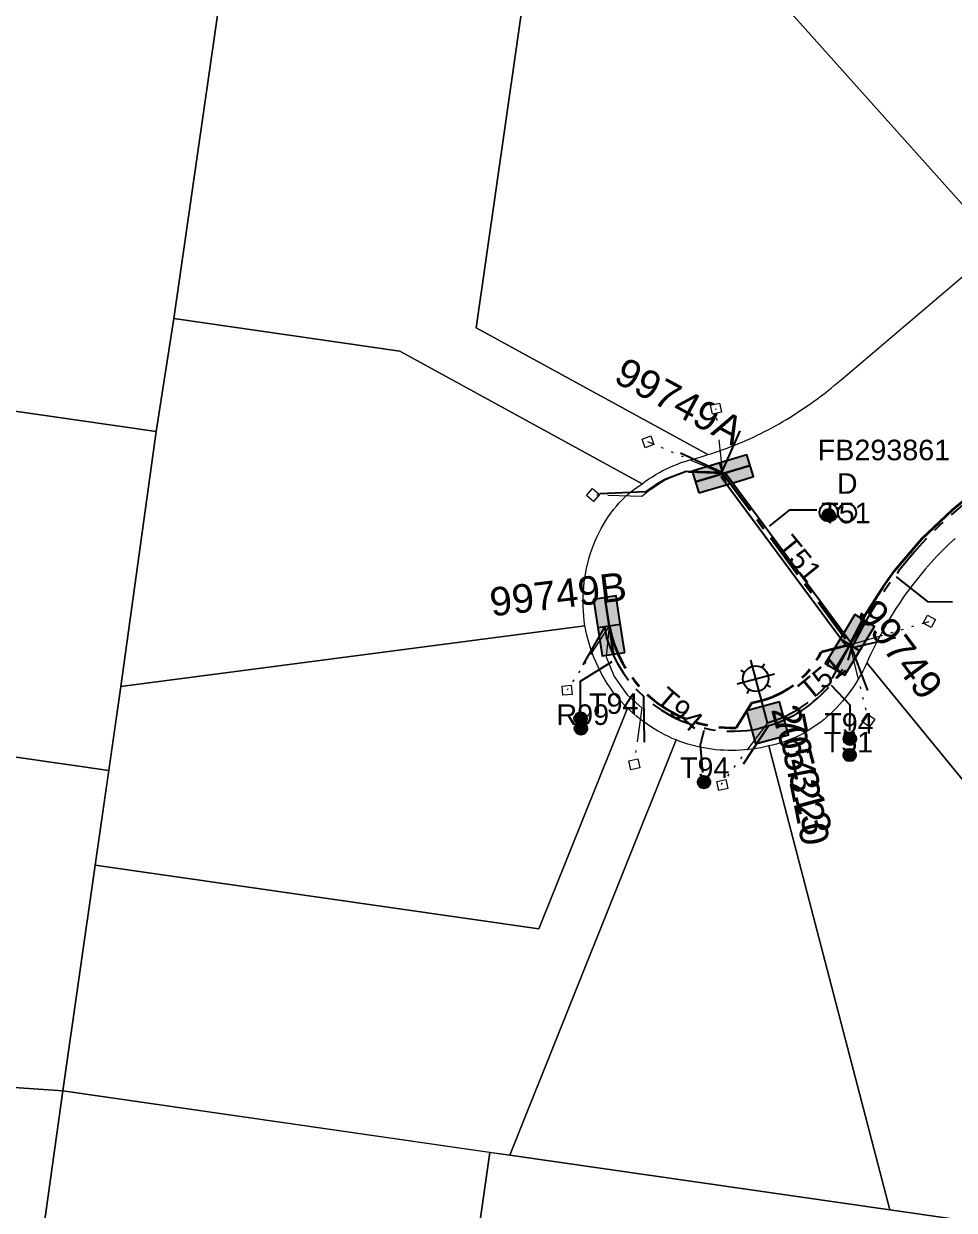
# Model space of a CAD drawing. Header units: metres. Extents: x 244561 to 254068, y 6159332 to 6162744.
# Drawn here: x 251543.8 to 251625.3, y 6161987.7 to 6162091.6 of the extents above; entities that cross this region are included whole.
import ezdxf
from ezdxf.enums import TextEntityAlignment as Align

# ---------------------------------------------------------------- set-up
doc = ezdxf.new("R2010")
doc.units = ezdxf.units.M
doc.linetypes.add('Cable Exist UG', pattern=[7, 4, -1, 1, -1])
doc.linetypes.add('PHANTOMX2', pattern=[6.6, 3, -0.75, 0.2, -0.75, 0.2, -0.75, 0.2, -0.75])
doc.layers.get('0').update_dxf_attribs({"color": 6})
for name, color, linetype, lineweight in [('_User_LV_Exist', 5, 'Continuous', 35), ('Cadastre Developer_SP_NEW', 92, 'Continuous', 15), ('Cadastre Land Parcels_SP_EXT', 118, 'Continuous', 15), ('Mains_LV_EXT', 163, 'Continuous', 25), ('Mains_LV_SL_EXT', 135, 'Continuous', 25), ('Services_SP_EXT', 42, 'PHANTOMX2', 20)]:
    doc.layers.add(name, color=color, linetype=linetype, lineweight=lineweight)
for name, color, linetype in [('Duct_SP_EXT', 30, 'Continuous'), ('Equip_SP_SL_EXT', 7, 'Continuous'), ('SupportsUG_SP_LV_EXT', 7, 'Continuous'), ('SupportsUG_SP_LV_SL_EXT', 7, 'Continuous'), ('Trench_SP_EXT', 7, 'Continuous')]:
    doc.layers.add(name, color=color, linetype=linetype)
doc.styles.add('COLUMN_LABEL', font='arial.ttf', dxfattribs={"height": 2})
doc.styles.add('iecARIAL', font='arial.ttf', dxfattribs={"height": 2})
doc.styles.add('POLE_LABEL', font='arial.ttf', dxfattribs={"height": 2})
doc.styles.add('SL_LABEL', font='arial.ttf', dxfattribs={"height": 2})
doc.styles.get("Standard").update_dxf_attribs({"font": 'arial.ttf'})

# ---------------------------------------------------------------- blocks, each defined once
blk = doc.blocks.new('COLUMN_EXT')
blk.add_hatch(color=256).paths.add_polyline_path([(1.5, -1.5), (1.5, 1.5), (-1.5, 1.5), (-1.5, -1.5)])
blk.add_lwpolyline([(1.5, 1.5), (-1.5, 1.5), (-1.5, -1.5), (1.5, -1.5)], close=True)
at = {"flags": 9}
for tag, p in [('NOTES', (-1.81, 2)), ('STREETNAME', (-1.81, 1.6)), ('LOCATION', (-1.81, 1.4)), ('SUBURB', (-1.81, 1.8)), ('LEGEND', (-1.81, 1.2)), ('USAGE', (-1.81, 1)), ('COLUMN_TYPE', (-1.81, 0.4)), ('OWNED_BY', (-1.81, 0.6)), ('STATE', (-1.81, 0.8))]:
    blk.add_attdef(tag, text='', height=0.2, rotation=180, dxfattribs=at).set_placement(p, align=Align.MIDDLE_LEFT)
at = {"flags": 1}
blk.add_attdef('Z', (-1.81, 2.35), '', height=0.2, rotation=180, dxfattribs=at)
at = {"flags": 9}
for tag, style, p in [('STRUCTURE_PLANT_NUMBER', 'POLE_LABEL', (-1.81, -0.03)), ('STREET_CODE', 'COLUMN_LABEL', (-1.81, 0.2))]:
    blk.add_attdef(tag, text='', height=0.2, rotation=180, dxfattribs=dict(at, style=style)).set_placement(p, align=Align.MIDDLE_LEFT)
at = {"style": 'COLUMN_LABEL', "width": 0.9, "flags": 8}
blk.add_attdef('ASSET_NUM', text='', height=2, rotation=270, dxfattribs=at).set_placement((2, -4), align=Align.MIDDLE_LEFT)
blk = doc.blocks.new('PILLAR_EXT')
blk.add_hatch(color=256).paths.add_polyline_path([(-2.5, 1), (-2.5, -1), (2.5, -1), (2.5, 1)])
for p, q in [((-2.5, 0), (2.5, 0)), ((0, 1), (0, -1))]:
    blk.add_line(p, q)
at = {"ltscale": 10}
blk.add_line((2.5, 0), (-2.5, 0), dxfattribs=at)
blk.add_lwpolyline([(-2.5, -1), (-1.25, -1), (1.25, -1), (2.5, -1), (2.5, 1), (-2.5, 1)], close=True)
at = {"width": 0.9, "flags": 8}
blk.add_attdef('ASSET_NUM', text='', height=2, rotation=90, dxfattribs=at).set_placement((-2, 4), align=Align.MIDDLE_LEFT)
for tag, p, flags in [('OWNED_BY', (0, -0.2), 9), ('STATE', (0, -0.4), 9), ('SUPPORT_TYPE', (0, -0.6), 9), ('USAGE', (0, -0.8), 9), ('LEGEND', (0, -1), 9), ('LOCATION', (0, -1.2), 9), ('STREETNAME', (0, -1.8), 9), ('SUBURB', (0, -2), 1), ('NOTES', (0, -1.4), 9), ('PARENT', (0, -1.6), 9)]:
    blk.add_attdef(tag, p, '', height=0.2, dxfattribs=dict(flags=flags))
blk = doc.blocks.new('DUCT_EXT')
blk.add_circle((0, 0.8), 0.8)
at = {"flags": 1}
blk.add_attdef('Z', (0, 0), '', height=0.2, dxfattribs=at)
at = {"flags": 9}
for tag, p in [('DUCT_CODE', (0, 0)), ('XSECT_TYPE', (0, -0.2)), ('STATE', (0, -0.6)), ('FB_REFERENCE', (0, -0.4)), ('NOTES', (0, -0.8))]:
    blk.add_attdef(tag, text='', height=0.2, dxfattribs=at).set_placement(p, align=Align.MIDDLE_LEFT)
blk = doc.blocks.new('SL_LANTERN_EXT')
at = {"flags": 9}
for tag, p in [('LRATECODE', (-7.4, 0)), ('LOUTREACHVOCAB', (-7.2, 0)), ('LOUTREACH', (-7, 0)), ('LANTNUMBER', (-6.6, 0)), ('LNEW', (-6.4, 0)), ('LMASTVOCAB', (-6.2, 0)), ('LMAST', (-6, 0)), ('LLAMPVOCAB', (-5.8, 0)), ('LLAMP', (-5.6, 0)), ('LEXIST', (-5.4, 0)), ('LCHARGE3PERCENT', (-5.2, 0)), ('LCHARGE3', (-5, 0)), ('LCHARGE2PERCENT', (-4.8, 0)), ('LCHARGE2', (-4.6, 0)), ('LCHARGE1PERCENT', (-4.4, 0)), ('LCHARGE1', (-4.2, 0)), ('LCATEGORY', (-4, 0)), ('LBRACKETVOCAB', (-3.8, 0)), ('LBRACKET', (-3.6, 0)), ('LKINGHEIGHT', (-3.4, 0)), ('CREPLACE', (-3.2, 0)), ('CREMOVE', (-3, 0)), ('CNUMBER', (-2.8, 0)), ('CNEW', (-2.6, 0)), ('CEXIST', (-2.4, 0)), ('USAGE', (-2.2, 0)), ('STATE', (-2, 0)), ('OWNED_BY', (-1.8, 0)), ('ORIENTATION', (-1.6, 0)), ('OPERATING_VOLTAGE', (-1.4, 0)), ('NO_PHASES', (-1.2, 0)), ('LANTERN_TYPE', (-1, 0)), ('LANTERN_PURPOSE', (-0.8, 0)), ('CONTROL_TYPE', (-0.6, 0)), ('CONSTRUCTED_VOLTAGE', (-0.4, 0))]:
    blk.add_attdef(tag, text='', height=0.001, rotation=270, dxfattribs=at).set_placement(p, align=Align.MIDDLE_LEFT)
at = {"style": 'SL_LABEL', "flags": 9}
blk.add_attdef('STREET_CODE', text='', height=0.001, rotation=270, dxfattribs=at).set_placement((0, 0), align=Align.MIDDLE_LEFT)
at = {"flags": 1}
blk.add_attdef('Z', (0, 0), '', height=0.001, rotation=270, dxfattribs=at)
at = {"width": 0.9}
blk.add_attdef('LNUMBER', text='', height=1, dxfattribs=at).set_placement((7, -1), align=Align.MIDDLE_LEFT)
at = {"flags": 9}
for tag, p in [('LREMOVE', (0, -7.6)), ('LREPLACE', (0, -7.8)), ('LTYPE', (0, -8)), ('LTYPEVOCAB', (0, -8.2)), ('LEGEND', (0, -8.4)), ('SUBURB', (0, -8.6)), ('STREETNAME', (0, -8.8)), ('LOCATION', (0, -9)), ('NOTES', (0, -9.2)), ('MAINTAINED_BY', (0, -9.86))]:
    blk.add_attdef(tag, text='', height=0.001, dxfattribs=at).set_placement(p, align=Align.MIDDLE_LEFT)
blk.add_attdef('OPERATED_BY', (0, -9.61), '', height=0.001, dxfattribs=at)
blk.add_wipeout([(5.69, 0), (5.06, -1.06), (4, -1.69), (2.94, -1.06), (2.31, 0), (2.94, 1.06), (4, 1.69), (5.06, 1.06)])
for p, q in [((2.94, 1.06), (3.2, 0.8)), ((4, 1.69), (4, 0)), ((5.06, 1.06), (4.8, 0.8)), ((0, 0), (4, 0)), ((2.94, -1.06), (3.2, -0.8)), ((4, 0), (5.69, 0)), ((4, 0), (4, -1.69)), ((5.06, -1.06), (4.8, -0.8))]:
    blk.add_line(p, q)
blk.add_circle((4, 0), 1.12)
blk = doc.blocks.new('CCP_EXT')
at = {"flags": 9}
for tag, p in [('STATE', (0, -1.8)), ('USAGE', (0, -1.2)), ('LEGEND', (0, -1.4)), ('LIFE_SUPPORT', (0, -1.6)), ('NOTES', (0, -2))]:
    blk.add_attdef(tag, text='', height=0.2, dxfattribs=at).set_placement(p, align=Align.MIDDLE_LEFT)
blk.add_wipeout([(0, 0.57), (0.57, 0), (0, -0.57), (-0.57, 0)])
blk.add_lwpolyline([(-0.57, 0), (0, 0.57), (0.57, 0), (0, -0.57), (-0.57, 0)])
at = {"flags": 1}
blk.add_attdef('Z', (0, 0), '', height=0.2, dxfattribs=at)
at = {"flags": 9}
for tag, p in [('CCP_TYPE', (0, 0)), ('CONSTRUCTED_VOLTAGE', (0, -0.2)), ('OPERATING_VOLTAGE', (0, -0.6)), ('ORIENTATION', (0, -0.8)), ('OWNED_BY', (0, -1)), ('NO_PHASES', (0, -0.4))]:
    blk.add_attdef(tag, text='', height=0.2, dxfattribs=at).set_placement(p, align=Align.MIDDLE_LEFT)
blk = doc.blocks.new('CABLE_LARGE_EXT')
h = blk.add_hatch(color=256)
edge = h.paths.add_edge_path()
edge.add_arc((0, 0.55), 0.55, 0, 360)
blk.add_circle((0, 0.55), 0.55)
at = {"flags": 1}
blk.add_attdef('Z', (0, 0), '', height=0.2, dxfattribs=at)
at = {"flags": 9}
for tag, p in [('COND_CODE', (0, 0)), ('STATE', (0, -0.4)), ('XSECT_SIZE', (0, -0.6)), ('FB_REFERENCE', (0, -0.2)), ('NOTES', (0, -0.8))]:
    blk.add_attdef(tag, text='', height=0.2, dxfattribs=at).set_placement(p, align=Align.MIDDLE_LEFT)

msp = doc.modelspace()

# ---------------------------------------------------------------- linework, layer by layer
at = {"layer": '_User_LV_Exist', "linetype": 'Cable Exist UG'}
msp.add_lwpolyline([(251605.0397, 6162052.199), (251616.1753, 6162037.2051)], dxfattribs=at)
at = {"layer": 'Cadastre Developer_SP_NEW', "linetype": 'Continuous'}
for points in [[(251556.9287, 6162065.7969), (251562.6248, 6162105.3902), (251567.6081, 6162140.0336), (251527.8986, 6162145.7503), (251523.6238, 6162116.0459), (251515.7929, 6162061.6163), (251555.3855, 6162055.9204), (251556.9287, 6162065.7969)], [(251641.2264, 6162082.4477), (251642.4392, 6162083.5262), (251643.9944, 6162085.0448), (251645.4679, 6162086.6399), (251646.8562, 6162088.3123), (251648.1555, 6162090.0548), (251649.3609, 6162091.8626), (251650.4701, 6162093.7315), (251651.4808, 6162095.6554), (251652.3898, 6162097.6283), (251653.1923, 6162099.6481), (251653.8902, 6162101.7079), (251654.4778, 6162103.7986), (251654.9553, 6162105.9181), (251655.3219, 6162108.0605), (251657.4847, 6162123.0656), (251654.0973, 6162127.5939), (251610.0309, 6162133.931), (251605.0391, 6162099.2924), (251629.2583, 6162072.2081), (251641.2264, 6162082.4477)], [(251552.2924, 6162033.574), (251555.3855, 6162055.9204), (251515.7929, 6162061.6163), (251438.6548, 6162072.7133), (251438.8653, 6162070.3327), (251442.1292, 6162044.0446), (251442.3935, 6162041.8655), (251551.2319, 6162026.1994), (251552.2924, 6162033.574)], [(251550.0385, 6162017.9007), (251551.2319, 6162026.1994), (251442.3935, 6162041.8655), (251444.1165, 6162023.5378), (251444.9581, 6162005.1495), (251547.1928, 6161998.1245), (251550.0385, 6162017.9007)], [(251547.1928, 6161998.1245), (251444.9581, 6162005.1495), (251444.9086, 6161986.4994), (251443.9523, 6161967.8726), (251542.7676, 6161966.3383), (251547.1928, 6161998.1245)], [(251620.6738, 6161962.6798), (251620.7392, 6161963.2766), (251620.8128, 6161963.8727), (251620.8938, 6161964.469), (251620.983, 6161965.0635), (251621.0788, 6161965.6562), (251621.1831, 6161966.2471), (251621.2938, 6161966.8392), (251621.4127, 6161967.4276), (251621.5392, 6161968.0151), (251581.8993, 6161973.6841), (251584.6271, 6161992.7406), (251547.1927, 6161998.1246), (251544.7795, 6161980.793), (251574.3924, 6161970.1353), (251581.0445, 6161967.7411), (251620.6151, 6161962.0821), (251620.6738, 6161962.6798)]]:
    msp.add_lwpolyline(points, close=True, dxfattribs=at)
msp.add_lwpolyline([(251629.8345, 6161986.2373), (251619.6772, 6161987.6984), (251586.3647, 6161992.4909), (251584.6271, 6161992.7406), (251581.8993, 6161973.6841)], dxfattribs=at)
at = {"layer": 'Cadastre Land Parcels_SP_EXT', "linetype": 'Continuous'}
for points in [[(251556.9287, 6162065.7969), (251562.6248, 6162105.3902), (251567.6081, 6162140.0336), (251527.8986, 6162145.7503), (251523.6238, 6162116.0459), (251515.7929, 6162061.6163), (251555.3855, 6162055.9204), (251556.9287, 6162065.7969)], [(251641.2264, 6162082.4477), (251642.4392, 6162083.5262), (251643.9944, 6162085.0448), (251645.4679, 6162086.6399), (251646.8562, 6162088.3123), (251648.1555, 6162090.0548), (251649.3609, 6162091.8626), (251650.4701, 6162093.7315), (251651.4808, 6162095.6554), (251652.3898, 6162097.6283), (251653.1923, 6162099.6481), (251653.8902, 6162101.7079), (251654.4778, 6162103.7986), (251654.9553, 6162105.9181), (251655.3219, 6162108.0605), (251657.4847, 6162123.0656), (251654.0973, 6162127.5939), (251610.0309, 6162133.931), (251605.0391, 6162099.2924), (251629.2583, 6162072.2081), (251641.2264, 6162082.4477)], [(251552.2924, 6162033.574), (251555.3855, 6162055.9204), (251515.7929, 6162061.6163), (251438.6548, 6162072.7133), (251438.8653, 6162070.3327), (251442.1292, 6162044.0446), (251442.3935, 6162041.8655), (251551.2319, 6162026.1994), (251552.2924, 6162033.574)], [(251592.9527, 6162038.888), (251592.8961, 6162039.3095), (251592.8519, 6162039.7322), (251592.8199, 6162040.1562), (251592.801, 6162040.5816), (251592.7945, 6162041.0074), (251592.8012, 6162041.4326), (251592.8193, 6162041.858), (251592.8515, 6162042.2807), (251592.8961, 6162042.7019), (251592.953, 6162043.1214), (251593.0225, 6162043.5382), (251593.1051, 6162043.9494), (251593.1985, 6162044.3589), (251593.3053, 6162044.7619), (251593.4236, 6162045.1621), (251593.5545, 6162045.5537), (251593.6962, 6162045.9417), (251593.8496, 6162046.3219), (251594.0147, 6162046.6946), (251594.1907, 6162047.0606), (251594.3784, 6162047.4179), (251594.5754, 6162047.7665), (251594.7835, 6162048.1065), (251595.0023, 6162048.4368), (251595.2297, 6162048.7574), (251595.468, 6162049.0673), (251595.7149, 6162049.3675), (251595.9703, 6162049.655), (251596.2342, 6162049.9318), (251596.5075, 6162050.1969), (251596.7877, 6162050.4493), (251597.0757, 6162050.6888), (251597.3705, 6162050.9167), (251597.6723, 6162051.1309), (251597.9802, 6162051.3312), (251576.7256, 6162062.9583), (251556.9287, 6162065.7969), (251555.3855, 6162055.9204), (251552.2924, 6162033.574), (251592.9527, 6162038.888)], [(251550.0385, 6162017.9007), (251551.2319, 6162026.1994), (251442.3935, 6162041.8655), (251444.1165, 6162023.5378), (251444.9581, 6162005.1495), (251547.1928, 6161998.1245), (251550.0385, 6162017.9007)], [(251596.6739, 6162031.6721), (251596.3976, 6162031.9492), (251596.1292, 6162032.2365), (251595.8678, 6162032.536), (251595.6161, 6162032.8456), (251595.3732, 6162033.1645), (251595.139, 6162033.4936), (251594.9144, 6162033.8329), (251594.6994, 6162034.1804), (251594.4942, 6162034.5361), (251594.2993, 6162034.901), (251594.115, 6162035.2722), (251593.9411, 6162035.6516), (251593.7778, 6162036.0374), (251593.625, 6162036.4303), (251593.4843, 6162036.8275), (251593.355, 6162037.2311), (251593.2363, 6162037.6388), (251593.1298, 6162038.052), (251593.0356, 6162038.4674), (251592.9527, 6162038.888), (251552.2924, 6162033.574), (251550.0385, 6162017.9007), (251588.926, 6162012.33), (251596.6739, 6162031.6721)], [(251600.9398, 6162028.8781), (251600.612, 6162029.0185), (251600.2856, 6162029.1669), (251599.964, 6162029.3255), (251599.6453, 6162029.494), (251599.3297, 6162029.6717), (251599.0171, 6162029.8583), (251598.7091, 6162030.055), (251598.4052, 6162030.2598), (251598.105, 6162030.4736), (251597.8096, 6162030.6955), (251597.5188, 6162030.9275), (251597.2319, 6162031.1676), (251596.9506, 6162031.4158), (251596.6739, 6162031.6721), (251588.926, 6162012.33), (251550.0385, 6162017.9007), (251547.1928, 6161998.1245), (251586.3649, 6161992.4909), (251600.9398, 6162028.8781)], [(251605.8682, 6162027.9529), (251605.5104, 6162027.9572), (251605.1524, 6162027.9695), (251604.7956, 6162027.9937), (251604.4387, 6162028.0259), (251604.0832, 6162028.0671), (251603.7273, 6162028.1192), (251603.3737, 6162028.1813), (251603.0206, 6162028.2524), (251602.6698, 6162028.3335), (251602.3196, 6162028.4227), (251601.9715, 6162028.5227), (251601.6256, 6162028.6318), (251601.2812, 6162028.751), (251600.9398, 6162028.8781), (251586.3649, 6161992.4909), (251619.6774, 6161987.6984), (251609.0636, 6162028.3584), (251608.7123, 6162028.2753), (251608.3606, 6162028.2011), (251608.0063, 6162028.1369), (251607.6517, 6162028.0826), (251607.296, 6162028.0372), (251606.9401, 6162028.0017), (251606.5831, 6162027.9752), (251606.2249, 6162027.9595), (251605.8682, 6162027.9529)], [(251547.1928, 6161998.1245), (251444.9581, 6162005.1495), (251444.9086, 6161986.4994), (251443.9523, 6161967.8726), (251542.7676, 6161966.3383), (251547.1928, 6161998.1245)], [(251620.6738, 6161962.6798), (251620.7392, 6161963.2766), (251620.8128, 6161963.8727), (251620.8938, 6161964.469), (251620.983, 6161965.0635), (251621.0788, 6161965.6562), (251621.1831, 6161966.2471), (251621.2938, 6161966.8392), (251621.4127, 6161967.4276), (251621.5392, 6161968.0151), (251581.8993, 6161973.6841), (251584.6271, 6161992.7406), (251547.1927, 6161998.1246), (251544.7795, 6161980.793), (251574.3924, 6161970.1353), (251581.0445, 6161967.7411), (251620.6151, 6161962.0821), (251620.6738, 6161962.6798)]]:
    msp.add_lwpolyline(points, close=True, dxfattribs=at)
for points in [[(251562.6248, 6162105.3902), (251556.9287, 6162065.7969), (251576.7256, 6162062.9583), (251597.9802, 6162051.3312), (251598.2722, 6162051.545), (251598.2722, 6162051.545), (251598.5684, 6162051.7491), (251598.869, 6162051.9452), (251599.1732, 6162052.1325), (251599.4801, 6162052.31), (251599.7922, 6162052.4776), (251600.107, 6162052.6374), (251600.4245, 6162052.7862), (251600.7463, 6162052.9262), (251601.0701, 6162053.0573), (251601.3967, 6162053.1765), (251601.7251, 6162053.2879), (251602.0562, 6162053.3884), (251602.3893, 6162053.4789), (251602.7255, 6162053.5746), (251603.0609, 6162053.6722), (251603.3961, 6162053.7747), (251603.7296, 6162053.8802), (251583.4322, 6162064.9888), (251588.6861, 6162101.6436)], [(251588.6861, 6162101.6436), (251583.4322, 6162064.9888), (251603.7296, 6162053.8802), (251604.068, 6162053.9859), (251604.068, 6162053.9859), (251604.4071, 6162054.0965), (251604.7437, 6162054.211), (251605.0793, 6162054.3296), (251605.4139, 6162054.453), (251605.7485, 6162054.5794), (251606.0814, 6162054.7098), (251606.4124, 6162054.8441), (251606.7433, 6162054.9834), (251607.0726, 6162055.1266), (251607.4009, 6162055.2728), (251607.7282, 6162055.4238), (251608.0538, 6162055.5789), (251608.3785, 6162055.7369), (251608.7013, 6162055.8998), (251609.0225, 6162056.0667), (251609.3428, 6162056.2366), (251609.6612, 6162056.4113), (251609.978, 6162056.589), (251610.2938, 6162056.7717), (251610.6087, 6162056.9573), (251610.9209, 6162057.1478), (251611.2323, 6162057.3413), (251611.5412, 6162057.5376), (251611.8498, 6162057.74), (251612.1552, 6162057.9443), (251612.4596, 6162058.1525), (251612.7622, 6162058.3656), (251613.0632, 6162058.5817), (251613.3616, 6162058.8007), (251613.659, 6162059.0236), (251613.9538, 6162059.2505), (251614.247, 6162059.4813), (251614.5383, 6162059.715), (251614.828, 6162059.9527), (251615.1159, 6162060.1943), (251615.4005, 6162060.4378), (251629.2583, 6162072.2081), (251605.0391, 6162099.2924)], [(251625.3945, 6162046.5292), (251625.1216, 6162046.2791), (251624.8521, 6162046.026), (251624.5836, 6162045.769), (251624.3192, 6162045.5072), (251624.0567, 6162045.2414), (251623.7975, 6162044.9716), (251623.5409, 6162044.698), (251623.2869, 6162044.4205), (251623.0371, 6162044.1391), (251622.789, 6162043.8548), (251622.5443, 6162043.5656), (251622.3022, 6162043.2725), (251622.0635, 6162042.9765), (251621.8282, 6162042.6766), (251621.5962, 6162042.3738), (251621.366, 6162042.0661), (251621.1408, 6162041.7565), (251620.9173, 6162041.443), (251620.698, 6162041.1256), (251620.4822, 6162040.8054), (251620.2689, 6162040.4811), (251620.0597, 6162040.1531), (251619.8532, 6162039.8231), (251619.6509, 6162039.4903), (251619.4518, 6162039.1545), (251619.2554, 6162038.8149), (251619.064, 6162038.4724), (251618.8751, 6162038.126), (251618.6904, 6162037.7787), (251618.5091, 6162037.4275), (251618.3319, 6162037.0734), (251618.1573, 6162036.7165), (251617.9868, 6162036.3576), (251617.8206, 6162035.9969), (251617.6577, 6162035.6323), (251643.6152, 6162003.9872)], [(251643.6152, 6162003.9872), (251617.6577, 6162035.6323), (251617.4834, 6162035.2653), (251617.2999, 6162034.9042), (251617.1079, 6162034.5506), (251616.9067, 6162034.2039), (251616.698, 6162033.8639), (251616.4808, 6162033.5317), (251616.256, 6162033.2072), (251616.0236, 6162032.8904), (251615.7835, 6162032.5835), (251615.5358, 6162032.2832), (251615.2813, 6162031.9928), (251615.02, 6162031.7111), (251614.7517, 6162031.4402), (251614.4768, 6162031.177), (251614.1958, 6162030.9236), (251613.9096, 6162030.6821), (251613.6174, 6162030.4483), (251613.319, 6162030.2274), (251613.0156, 6162030.0152), (251612.7068, 6162029.8148), (251612.3945, 6162029.6253), (251612.0769, 6162029.4466), (251611.755, 6162029.2787), (251611.4295, 6162029.1226), (251611.1003, 6162028.9784), (251610.7675, 6162028.8451), (251610.432, 6162028.7236), (251610.0936, 6162028.615), (251609.7518, 6162028.5173), (251609.4086, 6162028.4324), (251609.0636, 6162028.3584), (251619.6774, 6161987.6984), (251630.472, 6161986.146)], [(251629.8345, 6161986.2373), (251619.6772, 6161987.6984), (251586.3647, 6161992.4909), (251584.6271, 6161992.7406), (251581.8993, 6161973.6841)]]:
    msp.add_lwpolyline(points, dxfattribs=at)
at = {"layer": 'Duct_SP_EXT'}
for p, q in [((251604.9088, 6162051.8984), (251605.1016, 6162052.0413)), ((251615.8926, 6162037.0759), (251604.9088, 6162051.8984)), ((251605.2945, 6162052.1842), (251605.1016, 6162052.0413)), ((251616.2782, 6162037.3617), (251605.2945, 6162052.1842)), ((251615.8926, 6162037.0759), (251616.0854, 6162037.2188)), ((251616.2782, 6162037.3617), (251616.0854, 6162037.2188))]:
    msp.add_line(p, q, dxfattribs=at)
for points in [[(251613.2736, 6162049.0206), (251610.8494, 6162049.0186), (251609.1035, 6162047.6026)], [(251625.1732, 6162040.945), (251623.0359, 6162040.9783), (251620.2484, 6162043.1745)], [(251603.297, 6162026.0237), (251603.0885, 6162028.4433), (251603.3962, 6162029.7417)]]:
    msp.add_lwpolyline(points, dxfattribs=at)
at = {"layer": 'Mains_LV_EXT', "linetype": 'Cable Exist UG'}
msp.add_lwpolyline([(251605.0397, 6162052.199), (251616.1753, 6162037.2051)], dxfattribs=at)
at = {"layer": 'Trench_SP_EXT', "linetype": 'Cable Exist UG'}
for points in [[(251604.9513, 6162052.3133), (251600.4887, 6162054.4156)], [(251594.6987, 6162038.8198), (251592.7687, 6162035.4513)], [(251616.3181, 6162036.9551), (251620.9776, 6162038.0309)], [(251616.3181, 6162036.9551), (251617.8334, 6162032.8667)], [(251598.0908, 6162032.677), (251598.1517, 6162028.6028)]]:
    msp.add_lwpolyline(points, dxfattribs=at)

# ---------------------------------------------------------------- block references
at = {"layer": 'Duct_SP_EXT'}
for name, p in [('DUCT_EXT', (251614.3206, 6162048.0292)), ('DUCT_EXT', (251615.9196, 6162047.9922)), ('CABLE_LARGE_EXT', (251614.3205, 6162048.0292)), ('CABLE_LARGE_EXT', (251592.5781, 6162030.1987)), ('CABLE_LARGE_EXT', (251592.6069, 6162029.3343)), ('CABLE_LARGE_EXT', (251616.1613, 6162027.0047))]:
    msp.add_blockref(name, p, dxfattribs=at)
at = {"layer": 'SupportsUG_SP_LV_EXT'}
ref = msp.add_blockref('PILLAR_EXT', (251605.0397, 6162052.199), dxfattribs=dict(at, rotation=16.60276634860443))
ref.add_attrib('ASSET_NUM', '99749A', dxfattribs={"layer": '0', "height": 2.5, "rotation": 331.656148, "style": 'iecARIAL'}).set_placement((251606.5397, 6162055.699), align=Align.MIDDLE_RIGHT)
ref = msp.add_blockref('PILLAR_EXT', (251595.0787, 6162038.8757), dxfattribs=dict(at, rotation=98.55178672090491))
ref.add_attrib('ASSET_NUM', '99749B', dxfattribs={"layer": '0', "height": 2.5, "rotation": 6.877935, "style": 'iecARIAL'}).set_placement((251596.5787, 6162042.3757), align=Align.MIDDLE_RIGHT)
ref = msp.add_blockref('PILLAR_EXT', (251616.1752, 6162037.2051), dxfattribs=dict(at, rotation=238.6667317196738))
ref.add_attrib('ASSET_NUM', '99749', dxfattribs={"layer": '0', "height": 2.5, "rotation": 306.77842, "style": 'iecARIAL'}).set_placement((251617.6752, 6162040.7051), align=Align.MIDDLE_LEFT)
at = {"layer": 'SupportsUG_SP_LV_SL_EXT'}
ref = msp.add_blockref('COLUMN_EXT', (251608.9586, 6162030.3812), dxfattribs=dict(at, rotation=104.9974538101101))
ref.add_attrib('ASSET_NUM', '764220', dxfattribs={"layer": '0', "height": 2.5, "rotation": 281.193152, "style": 'COLUMN_LABEL'}).set_placement((251610.9586, 6162031.1312), align=Align.MIDDLE_LEFT)

# ---------------------------------------------------------------- texts
at = {"layer": 'Duct_SP_EXT'}
for s, p in [('FB293861', (251613.362, 6162053.3873)), ('D', (251615.0341, 6162050.451)), ('T51', (251613.6624, 6162047.8648)), ('T94', (251593.3149, 6162031.1649))]:
    msp.add_text(s, height=1.8, dxfattribs=at).set_placement(p)
at = {"layer": 'Mains_LV_EXT'}
for s, rotation, p in [('T51', 309.178057, (251609.7287, 6162045.8853)), ('T94', 319.280725, (251599.034, 6162032.2772))]:
    msp.add_text(s, height=1.8, rotation=rotation, dxfattribs=at).set_placement(p)

# ---------------------------------------------------------------- next in the draw order: block references
at = {"layer": 'Equip_SP_SL_EXT'}
ref = msp.add_blockref('SL_LANTERN_EXT', (251608.9586, 6162030.3813), dxfattribs=dict(at, rotation=104.997454035612))
ref.add_attrib('ASSET_NUM', '205313', dxfattribs={"layer": '0', "height": 2.5, "rotation": 284.997454, "style": 'iecARIAL'}).set_placement((251610.4586, 6162031.8813), align=Align.MIDDLE_LEFT)
at = {"layer": 'Services_SP_EXT'}
for p, rotation in [((251604.4429, 6162057.9059), 238.6027664925315), ((251598.4789, 6162055.0043), 334.6027664128954), ((251593.6569, 6162050.3329), 4.698680555546418), ((251623.1355, 6162039.2667), 196.666731491762), ((251591.3945, 6162033.2331), 320.5517865620392), ((251617.7923, 6162030.5934), 100.6667317649355), ((251597.2827, 6162026.7433), 56.55178646338776)]:
    msp.add_blockref('CCP_EXT', p, dxfattribs=dict(at, rotation=rotation))

# ---------------------------------------------------------------- next in the draw order: linework, layer by layer
at = {"layer": '_User_LV_Exist', "linetype": 'Cable Exist UG'}
msp.add_lwpolyline([(251616.1753, 6162037.2051), (251617.546, 6162039.8659), (251619.0858, 6162042.286), (251620.0975, 6162043.7091), (251622.4813, 6162046.5076), (251625.1775, 6162049.0344), (251629.398, 6162052.5589), (251633.9649, 6162056.5299), (251642.0758, 6162063.4174), (251641.6267, 6162065.7288), (251643.3377, 6162067.2109), (251649.0122, 6162071.9673), (251652.4786, 6162075.1809), (251654.0521, 6162076.714), (251656.4422, 6162076.4041)], dxfattribs=at)
msp.add_lwpolyline([(251616.1753, 6162037.2051), (251613.6547, 6162036.565), (251613.6547, 6162036.565, -0.24021105), (251607.5945, 6162032.1426), (251607.5945, 6162032.1426), (251606.2015, 6162029.9448), (251606.2015, 6162029.9448, -0.36776334), (251595.0787, 6162038.8757)], format="xyb", dxfattribs=at)
at = {"layer": 'Cadastre Developer_SP_NEW', "linetype": 'Continuous'}
for points in [[(251562.6248, 6162105.3902), (251556.9287, 6162065.7969), (251576.7256, 6162062.9583), (251597.9802, 6162051.3312), (251598.2722, 6162051.545), (251598.2722, 6162051.545), (251598.5684, 6162051.7491), (251598.869, 6162051.9452), (251599.1732, 6162052.1325), (251599.4801, 6162052.31), (251599.7922, 6162052.4776), (251600.107, 6162052.6374), (251600.4245, 6162052.7862), (251600.7463, 6162052.9262), (251601.0701, 6162053.0573), (251601.3967, 6162053.1765), (251601.7251, 6162053.2879), (251602.0562, 6162053.3884), (251602.3893, 6162053.4789), (251602.7255, 6162053.5746), (251603.0609, 6162053.6722), (251603.3961, 6162053.7747), (251603.7296, 6162053.8802), (251583.4322, 6162064.9888), (251588.6861, 6162101.6436)], [(251588.6861, 6162101.6436), (251583.4322, 6162064.9888), (251603.7296, 6162053.8802), (251604.068, 6162053.9859), (251604.068, 6162053.9859), (251604.4071, 6162054.0965), (251604.7437, 6162054.211), (251605.0793, 6162054.3296), (251605.4139, 6162054.453), (251605.7485, 6162054.5794), (251606.0814, 6162054.7098), (251606.4124, 6162054.8441), (251606.7433, 6162054.9834), (251607.0726, 6162055.1266), (251607.4009, 6162055.2728), (251607.7282, 6162055.4238), (251608.0538, 6162055.5789), (251608.3785, 6162055.7369), (251608.7013, 6162055.8998), (251609.0225, 6162056.0667), (251609.3428, 6162056.2366), (251609.6612, 6162056.4113), (251609.978, 6162056.589), (251610.2938, 6162056.7717), (251610.6087, 6162056.9573), (251610.9209, 6162057.1478), (251611.2323, 6162057.3413), (251611.5412, 6162057.5376), (251611.8498, 6162057.74), (251612.1552, 6162057.9443), (251612.4596, 6162058.1525), (251612.7622, 6162058.3656), (251613.0632, 6162058.5817), (251613.3616, 6162058.8007), (251613.659, 6162059.0236), (251613.9538, 6162059.2505), (251614.247, 6162059.4813), (251614.5383, 6162059.715), (251614.828, 6162059.9527), (251615.1159, 6162060.1943), (251615.4005, 6162060.4378), (251629.2583, 6162072.2081), (251605.0391, 6162099.2924)], [(251625.3945, 6162046.5292), (251625.1216, 6162046.2791), (251624.8521, 6162046.026), (251624.5836, 6162045.769), (251624.3192, 6162045.5072), (251624.0567, 6162045.2414), (251623.7975, 6162044.9716), (251623.5409, 6162044.698), (251623.2869, 6162044.4205), (251623.0371, 6162044.1391), (251622.789, 6162043.8548), (251622.5443, 6162043.5656), (251622.3022, 6162043.2725), (251622.0635, 6162042.9765), (251621.8282, 6162042.6766), (251621.5962, 6162042.3738), (251621.366, 6162042.0661), (251621.1408, 6162041.7565), (251620.9173, 6162041.443), (251620.698, 6162041.1256), (251620.4822, 6162040.8054), (251620.2689, 6162040.4811), (251620.0597, 6162040.1531), (251619.8532, 6162039.8231), (251619.6509, 6162039.4903), (251619.4518, 6162039.1545), (251619.2554, 6162038.8149), (251619.064, 6162038.4724), (251618.8751, 6162038.126), (251618.6904, 6162037.7787), (251618.5091, 6162037.4275), (251618.3319, 6162037.0734), (251618.1573, 6162036.7165), (251617.9868, 6162036.3576), (251617.8206, 6162035.9969), (251617.6577, 6162035.6323), (251643.6152, 6162003.9872)], [(251643.6152, 6162003.9872), (251617.6577, 6162035.6323), (251617.4834, 6162035.2653), (251617.2999, 6162034.9042), (251617.1079, 6162034.5506), (251616.9067, 6162034.2039), (251616.698, 6162033.8639), (251616.4808, 6162033.5317), (251616.256, 6162033.2072), (251616.0236, 6162032.8904), (251615.7835, 6162032.5835), (251615.5358, 6162032.2832), (251615.2813, 6162031.9928), (251615.02, 6162031.7111), (251614.7517, 6162031.4402), (251614.4768, 6162031.177), (251614.1958, 6162030.9236), (251613.9096, 6162030.6821), (251613.6174, 6162030.4483), (251613.319, 6162030.2274), (251613.0156, 6162030.0152), (251612.7068, 6162029.8148), (251612.3945, 6162029.6253), (251612.0769, 6162029.4466), (251611.755, 6162029.2787), (251611.4295, 6162029.1226), (251611.1003, 6162028.9784), (251610.7675, 6162028.8451), (251610.432, 6162028.7236), (251610.0936, 6162028.615), (251609.7518, 6162028.5173), (251609.4086, 6162028.4324), (251609.0636, 6162028.3584), (251619.6774, 6161987.6984), (251630.472, 6161986.146)]]:
    msp.add_lwpolyline(points, dxfattribs=at)
for points in [[(251592.9527, 6162038.888), (251592.8961, 6162039.3095), (251592.8519, 6162039.7322), (251592.8199, 6162040.1562), (251592.801, 6162040.5816), (251592.7945, 6162041.0074), (251592.8012, 6162041.4326), (251592.8193, 6162041.858), (251592.8515, 6162042.2807), (251592.8961, 6162042.7019), (251592.953, 6162043.1214), (251593.0225, 6162043.5382), (251593.1051, 6162043.9494), (251593.1985, 6162044.3589), (251593.3053, 6162044.7619), (251593.4236, 6162045.1621), (251593.5545, 6162045.5537), (251593.6962, 6162045.9417), (251593.8496, 6162046.3219), (251594.0147, 6162046.6946), (251594.1907, 6162047.0606), (251594.3784, 6162047.4179), (251594.5754, 6162047.7665), (251594.7835, 6162048.1065), (251595.0023, 6162048.4368), (251595.2297, 6162048.7574), (251595.468, 6162049.0673), (251595.7149, 6162049.3675), (251595.9703, 6162049.655), (251596.2342, 6162049.9318), (251596.5075, 6162050.1969), (251596.7877, 6162050.4493), (251597.0757, 6162050.6888), (251597.3705, 6162050.9167), (251597.6723, 6162051.1309), (251597.9802, 6162051.3312), (251576.7256, 6162062.9583), (251556.9287, 6162065.7969), (251555.3855, 6162055.9204), (251552.2924, 6162033.574), (251592.9527, 6162038.888)], [(251596.6739, 6162031.6721), (251596.3976, 6162031.9492), (251596.1292, 6162032.2365), (251595.8678, 6162032.536), (251595.6161, 6162032.8456), (251595.3732, 6162033.1645), (251595.139, 6162033.4936), (251594.9144, 6162033.8329), (251594.6994, 6162034.1804), (251594.4942, 6162034.5361), (251594.2993, 6162034.901), (251594.115, 6162035.2722), (251593.9411, 6162035.6516), (251593.7778, 6162036.0374), (251593.625, 6162036.4303), (251593.4843, 6162036.8275), (251593.355, 6162037.2311), (251593.2363, 6162037.6388), (251593.1298, 6162038.052), (251593.0356, 6162038.4674), (251592.9527, 6162038.888), (251552.2924, 6162033.574), (251550.0385, 6162017.9007), (251588.926, 6162012.33), (251596.6739, 6162031.6721)], [(251600.9398, 6162028.8781), (251600.612, 6162029.0185), (251600.2856, 6162029.1669), (251599.964, 6162029.3255), (251599.6453, 6162029.494), (251599.3297, 6162029.6717), (251599.0171, 6162029.8583), (251598.7091, 6162030.055), (251598.4052, 6162030.2598), (251598.105, 6162030.4736), (251597.8096, 6162030.6955), (251597.5188, 6162030.9275), (251597.2319, 6162031.1676), (251596.9506, 6162031.4158), (251596.6739, 6162031.6721), (251588.926, 6162012.33), (251550.0385, 6162017.9007), (251547.1928, 6161998.1245), (251586.3649, 6161992.4909), (251600.9398, 6162028.8781)]]:
    msp.add_lwpolyline(points, close=True, dxfattribs=at)
at = {"layer": 'Duct_SP_EXT'}
for points in [[(251592.5726, 6162031.3113), (251592.5831, 6162034.0389), (251595.3349, 6162035.7559)], [(251616.1669, 6162029.7142), (251616.2047, 6162031.9401), (251614.5782, 6162033.662)]]:
    msp.add_lwpolyline(points, dxfattribs=at)
at = {"layer": 'Mains_LV_EXT', "linetype": 'Cable Exist UG'}
msp.add_lwpolyline([(251616.1753, 6162037.2051), (251617.546, 6162039.8659), (251619.0858, 6162042.286), (251620.0975, 6162043.7091), (251622.4813, 6162046.5076), (251625.1775, 6162049.0344), (251629.398, 6162052.5589), (251633.9649, 6162056.5299), (251642.0758, 6162063.4174), (251641.6267, 6162065.7288), (251643.3377, 6162067.2109), (251649.0122, 6162071.9673), (251652.4786, 6162075.1809), (251654.0521, 6162076.714), (251656.4422, 6162076.4041)], dxfattribs=at)
msp.add_lwpolyline([(251616.1753, 6162037.2051), (251613.6547, 6162036.565), (251613.6547, 6162036.565, -0.24021105), (251607.5945, 6162032.1426), (251607.5945, 6162032.1426), (251606.2015, 6162029.9448), (251606.2015, 6162029.9448, -0.36776334), (251595.0787, 6162038.8757)], format="xyb", dxfattribs=at)
at = {"layer": 'Mains_LV_SL_EXT', "linetype": 'Cable Exist UG'}
msp.add_lwpolyline([(251616.1753, 6162037.2051), (251614.5807, 6162034.2508), (251614.5807, 6162034.2508, -0.16364694), (251608.9586, 6162030.3812)], format="xyb", dxfattribs=at)
at = {"layer": 'Services_SP_EXT'}
for points in [[(251605.0397, 6162052.199), (251604.4429, 6162057.9059)], [(251605.0397, 6162052.199), (251598.4789, 6162055.0042)], [(251605.0397, 6162052.199), (251601.5685, 6162052.3408), (251599.9177, 6162051.6025), (251598.5216, 6162050.6644), (251597.9486, 6162050.215), (251593.6569, 6162050.3329)], [(251595.0787, 6162038.8757), (251591.3945, 6162033.2331)], [(251595.0787, 6162038.8757), (251594.8257, 6162036.1691), (251595.5332, 6162034.4498), (251596.6657, 6162032.8291), (251597.9351, 6162031.6799), (251597.2907, 6162027.0567)], [(251616.1753, 6162037.2051), (251623.1355, 6162039.2668)], [(251616.1753, 6162037.2051), (251617.7923, 6162030.5935)]]:
    msp.add_lwpolyline(points, dxfattribs=at)
at = {"layer": 'Trench_SP_EXT', "linetype": 'Cable Exist UG'}
for points in [[(251604.9513, 6162052.3133), (251606.9693, 6162056.9105)], [(251604.9513, 6162052.3133), (251601.8207, 6162052.4114), (251599.9897, 6162051.6908), (251599.1028, 6162051.2162), (251598.2732, 6162050.6087), (251594.2522, 6162050.4565)], [(251609.0261, 6162030.0889), (251606.5873, 6162026.3644)]]:
    msp.add_lwpolyline(points, dxfattribs=at)
for points in [[(251629.1189, 6162051.9217), (251628.1905, 6162051.0857), (251628.1905, 6162051.0857, 0.12163294), (251616.9935, 6162038.1974), (251616.9935, 6162038.1974), (251616.3028, 6162036.9035)], [(251609.0261, 6162030.0889), (251608.2317, 6162029.8747), (251608.2317, 6162029.8747, -0.38089208), (251594.9176, 6162037.6374), (251594.9176, 6162037.6374), (251594.6987, 6162038.8198)], [(251616.3181, 6162036.9551), (251616.0089, 6162035.8829), (251616.0089, 6162035.8829, -0.13395354), (251611.2294, 6162030.9898), (251611.2294, 6162030.9898), (251609.925, 6162030.3913), (251609.0261, 6162030.0889)]]:
    msp.add_lwpolyline(points, format="xyb", dxfattribs=at)

# ---------------------------------------------------------------- next in the draw order: block references
at = {"layer": 'Duct_SP_EXT'}
msp.add_blockref('CABLE_LARGE_EXT', (251616.1785, 6162028.4223), dxfattribs=at)
at = {"layer": 'Services_SP_EXT', "rotation": 56.99745422377486}
msp.add_blockref('CCP_EXT', (251605.0037, 6162024.9204), dxfattribs=at)

# ---------------------------------------------------------------- next in the draw order: texts
at = {"layer": 'Duct_SP_EXT'}
for s, p in [('R99', (251590.4582, 6162030.1951)), ('T94', (251613.9279, 6162029.4278)), ('T51', (251613.8861, 6162027.787))]:
    msp.add_text(s, height=1.8, dxfattribs=at).set_placement(p)
at = {"layer": 'Mains_LV_SL_EXT'}
msp.add_text('T51', height=1.8, rotation=39.576117, dxfattribs=at).set_placement((251612.64, 6162032.2278))

# ---------------------------------------------------------------- next in the draw order: linework, layer by layer
at = {"layer": 'Cadastre Developer_SP_NEW', "linetype": 'Continuous'}
msp.add_lwpolyline([(251605.8682, 6162027.9529), (251605.5104, 6162027.9572), (251605.1524, 6162027.9695), (251604.7956, 6162027.9937), (251604.4387, 6162028.0259), (251604.0832, 6162028.0671), (251603.7273, 6162028.1192), (251603.3737, 6162028.1813), (251603.0206, 6162028.2524), (251602.6698, 6162028.3335), (251602.3196, 6162028.4227), (251601.9715, 6162028.5227), (251601.6256, 6162028.6318), (251601.2812, 6162028.751), (251600.9398, 6162028.8781), (251586.3649, 6161992.4909), (251619.6774, 6161987.6984), (251609.0636, 6162028.3584), (251608.7123, 6162028.2753), (251608.3606, 6162028.2011), (251608.0063, 6162028.1369), (251607.6517, 6162028.0826), (251607.296, 6162028.0372), (251606.9401, 6162028.0017), (251606.5831, 6162027.9752), (251606.2249, 6162027.9595), (251605.8682, 6162027.9529)], close=True, dxfattribs=at)
at = {"layer": 'Services_SP_EXT'}
msp.add_lwpolyline([(251608.9585, 6162030.3812), (251604.8873, 6162024.9808)], dxfattribs=at)

# ---------------------------------------------------------------- next in the draw order: block references
at = {"layer": 'Duct_SP_EXT'}
msp.add_blockref('CABLE_LARGE_EXT', (251603.3872, 6162024.633), dxfattribs=at)

# ---------------------------------------------------------------- next in the draw order: texts
msp.add_text('T94', height=1.8, dxfattribs=at).set_placement((251601.2861, 6162025.5424))

doc.saveas('drawing.dxf')
